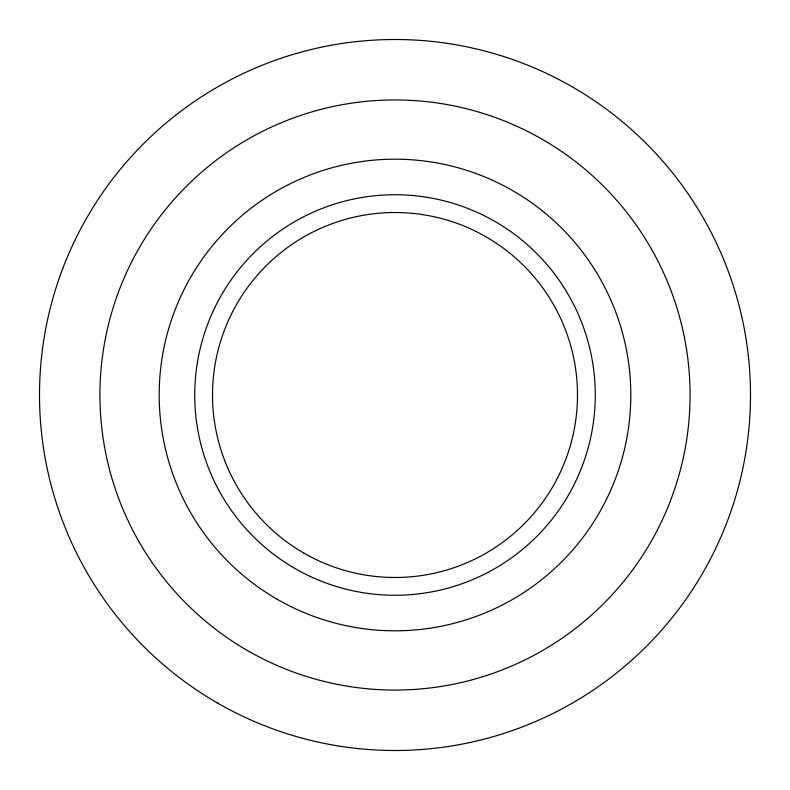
<?xml version="1.0" encoding="UTF-8"?>
<svg xmlns="http://www.w3.org/2000/svg" width="790" height="790" viewBox="0 0 790 790"><rect width="100%" height="100%" fill="white"/><g stroke="black" fill="none" stroke-linecap="round" stroke-linejoin="round"><path stroke-width="1.19" d="M247.468 650.535A295.065 295.065 0 0 0 690.065 395A295.065 295.065 0 0 0 247.468 139.465A295.065 295.065 0 0 0 247.468 650.535M277.093 599.225A235.815 235.815 0 0 0 630.815 395A235.815 235.815 0 0 0 277.093 190.775A235.815 235.815 0 0 0 277.093 599.225M294.868 568.435A200.265 200.265 0 0 0 595.265 395A200.265 200.265 0 0 0 294.868 221.565A200.265 200.265 0 0 0 294.868 568.435M217.25 702.873A355.5 355.5 0 0 0 750.5 395A355.5 355.5 0 0 0 217.25 87.127A355.5 355.5 0 0 0 217.25 702.873M303.755 553.039A182.49 182.49 0 0 0 577.49 395A182.49 182.49 0 0 0 303.755 236.961A182.49 182.49 0 0 0 303.755 553.039"/></g></svg>
